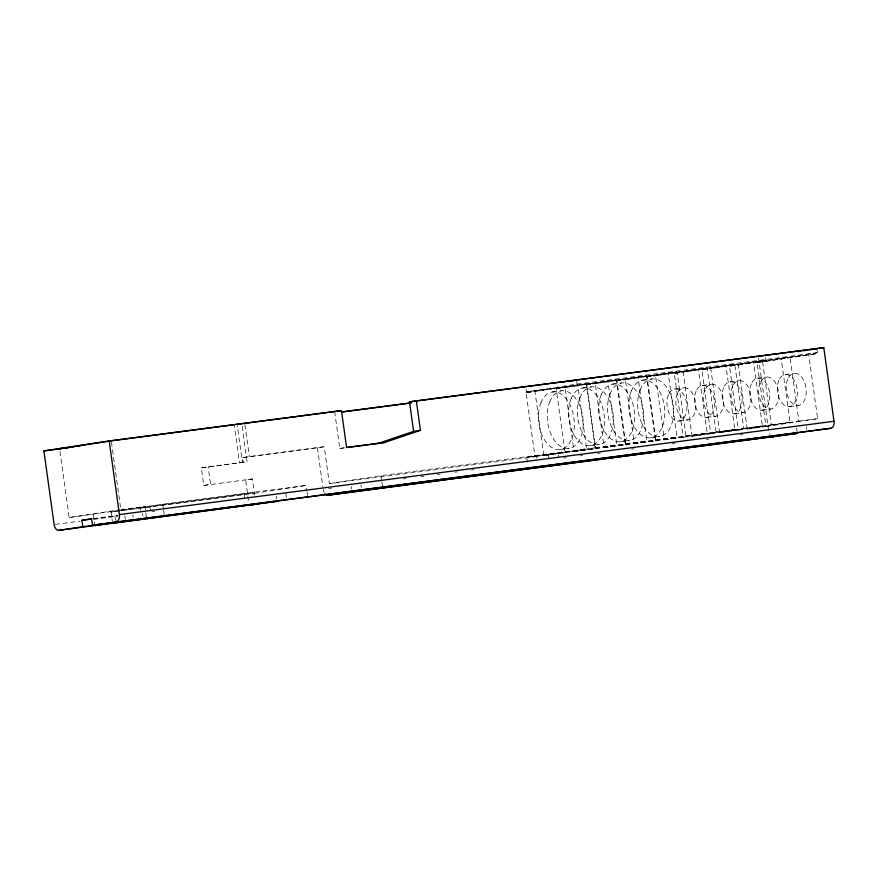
<?xml version="1.0" encoding="UTF-8"?>
<svg xmlns="http://www.w3.org/2000/svg" width="878" height="878" viewBox="0 0 878 878"><rect width="100%" height="100%" fill="white"/><g stroke="black" fill="none" stroke-linecap="round" stroke-linejoin="round"><path stroke-width="0.66" stroke-dasharray="4.39 3.29" d="M526.098 389.163L526.471 391.829L577.142 384.103L817.034 352.78L816.661 350.113M242.185 426.313L247.102 461.773L243.206 462.377L242.537 457.57L324.245 446.759L329.349 483.558L534.976 456.714L526.098 392.707L577.746 384.827L586.625 383.664L595.514 447.67L543.855 455.55L534.976 391.544L586.625 383.664M543.855 455.55L565.114 452.785L556.235 388.778L607.883 380.887L616.773 379.724L625.652 443.73L574.003 451.621L565.125 387.615L616.773 379.724M574.003 451.621L595.262 448.845L586.383 384.838L638.032 376.958L646.921 375.795L655.8 439.801L604.152 447.681L595.262 383.675L646.921 375.795M604.152 447.681L625.41 444.905L616.532 380.898L668.18 373.018L677.059 371.855L685.948 435.861L634.289 443.752L625.41 379.746L677.059 371.855M634.289 443.752L655.559 440.975L646.669 376.969L698.317 369.078L707.207 367.926L716.086 431.932L664.437 439.812L655.559 375.806L707.207 367.926M664.437 439.812L683.161 437.365L674.282 373.359L725.93 365.478L734.809 364.315L743.699 428.321L692.051 436.212L683.161 372.206L734.809 364.315M692.051 436.212L710.763 433.765L701.884 369.759L753.533 361.879L762.422 360.715L771.301 424.722L719.653 432.602L710.774 368.595L762.422 360.715M719.653 432.602L738.376 430.165L729.497 366.159L817.034 352.78M738.376 364.996L790.024 357.116L798.903 421.122L747.255 429.002L738.376 364.996L729.497 366.159M747.255 429.002L765.978 426.554L757.099 362.548L817.637 353.505L817.133 349.905M757.099 362.548L817.637 353.505M242.537 457.57L324.245 446.759M112.593 523.266L111.045 512.061L254.466 493.337L252.469 478.938L203.762 485.446L201.314 467.842L242.416 462.322L237.301 425.523M242.416 462.322L239.485 462.772L234.382 425.973M334.65 411.672L339.753 448.482L344.297 447.78M203.762 485.446L210.577 484.404L208.141 466.8M252.469 478.938L245.642 479.981L248.309 499.176A6.464 3.94 82.6 0 0 249.275 502.293M59.978 451.424L69.153 517.526L119.485 509.844M69.153 517.526L119.759 510.337M121.087 510.129L144.925 506.496L145.616 511.479M111.045 512.061L162.693 504.181L306.115 485.446L306.806 490.429M140.447 510.206L140.118 507.802L253.94 492.723L254.609 497.53M140.118 507.802L253.94 492.723M254.466 493.337L306.115 485.446M93.77 518.744L117.323 515.606M329.349 483.558L381.008 475.678L586.625 448.834L577.746 384.827M527.404 462.124L526.734 457.328L536.48 455.836L558.057 453.026L558.726 457.822M526.734 457.328L558.057 453.026M534.976 456.714L586.625 448.834M565.114 452.785L616.773 444.894L607.883 380.887M595.262 448.845L646.91 440.965L638.032 376.958M625.41 444.905L677.059 437.024L668.18 373.018M655.559 440.975L707.207 433.084L698.317 369.078M683.161 437.365L734.809 429.485L725.93 365.478M710.763 433.765L762.422 425.885L753.533 361.879M738.376 430.165L790.024 422.274L781.146 358.268L790.024 357.116M765.978 426.554L817.627 418.674L808.748 354.668M526.471 391.829L766.362 360.518L765.803 356.512M526.098 392.707L534.976 391.544M556.235 388.778L565.125 387.615M586.383 384.838L595.262 383.675M616.532 380.898L625.41 379.746M646.669 376.969L655.559 375.806M674.282 373.359L683.161 372.206M701.884 369.759L710.774 368.595M552.361 391.972L561.251 390.809M582.509 388.032L591.388 386.869M612.646 384.092L621.536 382.94M642.795 380.163L651.685 379M674.721 389.031L683.6 387.867M702.323 385.42L711.213 384.268M729.936 381.82L738.815 380.657M757.538 378.209L766.417 377.057M785.141 374.61L794.03 373.446M339.753 448.482L345.197 447.769M201.314 467.842L247.102 461.773M679.155 421.034L688.045 419.871M706.768 417.423L715.647 416.26M734.37 413.823L743.26 412.66M761.983 410.213L770.862 409.06M789.585 406.613L798.475 405.449M560.351 449.569L569.24 448.417M590.499 445.64L599.389 444.477M620.647 441.7L629.526 440.536M650.796 437.771L659.674 436.607M120.802 509.646L144.925 506.496M595.514 447.67L616.773 444.894M625.652 443.73L646.91 440.965M655.8 439.801L677.059 437.024M685.948 435.861L707.207 433.084M716.086 431.932L734.809 429.485M743.699 428.321L762.422 425.885M771.301 424.722L790.024 422.274M798.903 421.122L817.627 418.674M92.958 518.635L118.036 515.353M55.468 524.353L79.92 521.159M93.496 519.392L117.937 516.198M151.894 511.764L154.605 511.413M328.635 488.695L331.346 488.333M403.331 478.938L406.053 478.587M420.99 476.633L423.712 476.282M437.288 474.504L440.01 474.153M454.947 472.199L457.668 471.848M471.245 470.07L473.966 469.719M563.61 458.009L566.332 457.657M579.908 455.891L582.63 455.528M597.567 453.586L600.289 453.224M631.523 449.152L634.245 448.79M672.274 443.829L674.984 443.478M706.23 439.395L708.941 439.044M740.187 434.961L742.898 434.61M806.41 426.796L806.761 429.353M796.664 428.277L797.367 433.403M765.484 357.796L765.978 361.396M758.493 357.631L768.711 431.241A6.464 3.94 82.6 0 0 769.677 434.358M576.769 381.436L577.142 384.103M548.311 454.508L548.98 459.304M536.48 455.836L536.809 458.239M381.008 475.678L381.7 480.65M381.864 481.901L382.556 486.873M360.891 484.952L361.253 487.509M351.145 486.445L351.507 489.002M317.43 447.802L322.83 486.719M306.982 491.669L307.498 495.411M285.833 493.447L286.36 497.288M276.263 496.213L276.614 498.781M244.918 424.524L249.363 456.527M244.194 494.215L244.863 499.011M162.693 504.181L163.385 509.152M163.549 510.403L164.241 515.375M149.864 506.31L150.522 511.117M145.781 512.719L146.472 517.702M142.576 513.454L142.938 516.012M132.841 514.947L133.193 517.504M124.808 515.77L125.345 519.611M111.44 442.183L120.429 506.946M114.886 515.979L115.775 522.377M93.266 514.376L94.824 525.582M324.169 492.525A6.464 3.94 82.6 0 1 323.203 489.397M787.785 379.186A16.155 9.856 82.6 0 0 795.874 405.296A16.155 9.856 82.6 0 0 805.093 383.873A16.155 9.856 82.6 0 0 787.785 379.186M778.907 380.35A16.155 9.856 82.6 0 0 786.984 406.448A16.155 9.856 82.6 0 0 796.203 385.036A16.155 9.856 82.6 0 0 778.907 380.35M610.309 393.267A29.084 17.747 82.6 0 0 624.851 440.251A29.084 17.747 82.6 0 0 641.445 401.696A29.084 17.747 82.6 0 0 610.309 393.267M601.419 394.431A29.084 17.747 82.6 0 0 615.972 441.414A29.084 17.747 82.6 0 0 632.555 402.859A29.084 17.747 82.6 0 0 601.419 394.431M550.012 401.136A29.084 17.747 82.6 0 0 564.565 448.12A29.084 17.747 82.6 0 0 581.148 409.565A29.084 17.747 82.6 0 0 550.012 401.136M732.57 386.397A16.155 9.856 82.6 0 0 740.659 412.506A16.155 9.856 82.6 0 0 749.878 391.083A16.155 9.856 82.6 0 0 732.57 386.397M723.691 387.56A16.155 9.856 82.6 0 0 731.769 413.659A16.155 9.856 82.6 0 0 740.988 392.246A16.155 9.856 82.6 0 0 723.691 387.56M677.366 393.607A16.155 9.856 82.6 0 0 685.444 419.706A16.155 9.856 82.6 0 0 694.663 398.294A16.155 9.856 82.6 0 0 677.366 393.607M668.476 394.76A16.155 9.856 82.6 0 0 676.565 420.869A16.155 9.856 82.6 0 0 685.773 399.446A16.155 9.856 82.6 0 0 668.476 394.76M541.133 402.3A29.084 17.747 82.6 0 0 555.675 449.284A29.084 17.747 82.6 0 0 572.269 410.728A29.084 17.747 82.6 0 0 541.133 402.3M640.446 389.327A29.084 17.747 82.6 0 0 654.999 436.322A29.084 17.747 82.6 0 0 671.593 397.767A29.084 17.747 82.6 0 0 640.446 389.327M580.16 397.196A29.084 17.747 82.6 0 0 594.713 444.191A29.084 17.747 82.6 0 0 611.297 405.636A29.084 17.747 82.6 0 0 580.16 397.196M631.567 390.49A29.084 17.747 82.6 0 0 646.109 437.474A29.084 17.747 82.6 0 0 662.703 398.919A29.084 17.747 82.6 0 0 631.567 390.49M571.271 398.36A29.084 17.747 82.6 0 0 585.824 445.344A29.084 17.747 82.6 0 0 602.418 406.788A29.084 17.747 82.6 0 0 571.271 398.36M751.294 383.949A16.155 9.856 82.6 0 0 759.382 410.059A16.155 9.856 82.6 0 0 768.601 388.636A16.155 9.856 82.6 0 0 751.294 383.949M760.183 382.797A16.155 9.856 82.6 0 0 768.261 408.896A16.155 9.856 82.6 0 0 777.48 387.472A16.155 9.856 82.6 0 0 760.183 382.797M704.968 389.997A16.155 9.856 82.6 0 0 713.057 416.106A16.155 9.856 82.6 0 0 722.265 394.683A16.155 9.856 82.6 0 0 704.968 389.997M696.089 391.16A16.155 9.856 82.6 0 0 704.167 417.269A16.155 9.856 82.6 0 0 713.386 395.846A16.155 9.856 82.6 0 0 696.089 391.16"/><path stroke-width="1.32" d="M346.558 447.593L377.836 443.511L413.626 431.372L420.441 430.33L416.359 400.851L823.794 347.666L834.001 421.275A6.464 3.94 82.6 0 1 830.994 428.266L92.519 525.198L91.63 518.799L81.884 520.292L82.773 526.69L58.903 530.334A6.464 3.94 82.6 0 1 54.118 524.528L43.9 450.919L109.19 440.954L341.465 410.63L346.58 447.44L384.652 442.468L420.441 430.33M341.465 410.63L111.254 440.833L59.605 448.724L67.749 447.659M413.626 431.372L409.532 401.894L416.359 400.851M561.92 382.336L564.587 381.93M567.254 381.524L576.594 380.097M797.806 351.628L800.473 351.222M803.14 350.816L807.145 350.201M809.812 349.795L816.485 348.786M823.794 347.666L409.532 401.894M377.836 443.511L384.652 442.468M92.519 525.198L830.994 428.266M94.824 525.582L115.775 522.377L82.773 526.69M112.593 523.266L276.976 501.338L58.903 530.334M327.988 495.203L797.367 433.403L327.988 495.203A6.464 3.94 82.6 0 1 324.97 493.754M70.459 447.308L73.17 446.946M77.242 446.419L79.953 446.068M341.388 411.936L410.684 402.892M43.9 450.919L61.581 448.614M64.292 448.263L68.374 447.725M71.096 447.374L73.818 447.023M341.685 412.045L411.036 402.991M116.401 521.554A6.464 3.94 82.6 0 0 119.408 514.563L834.001 421.275M81.884 520.292L91.125 519.085M109.19 440.954L119.408 514.563M253.094 504.982A6.464 3.94 82.6 0 1 251.031 504.422M773.496 437.046A6.464 3.94 82.6 0 1 772.453 436.981"/></g></svg>
